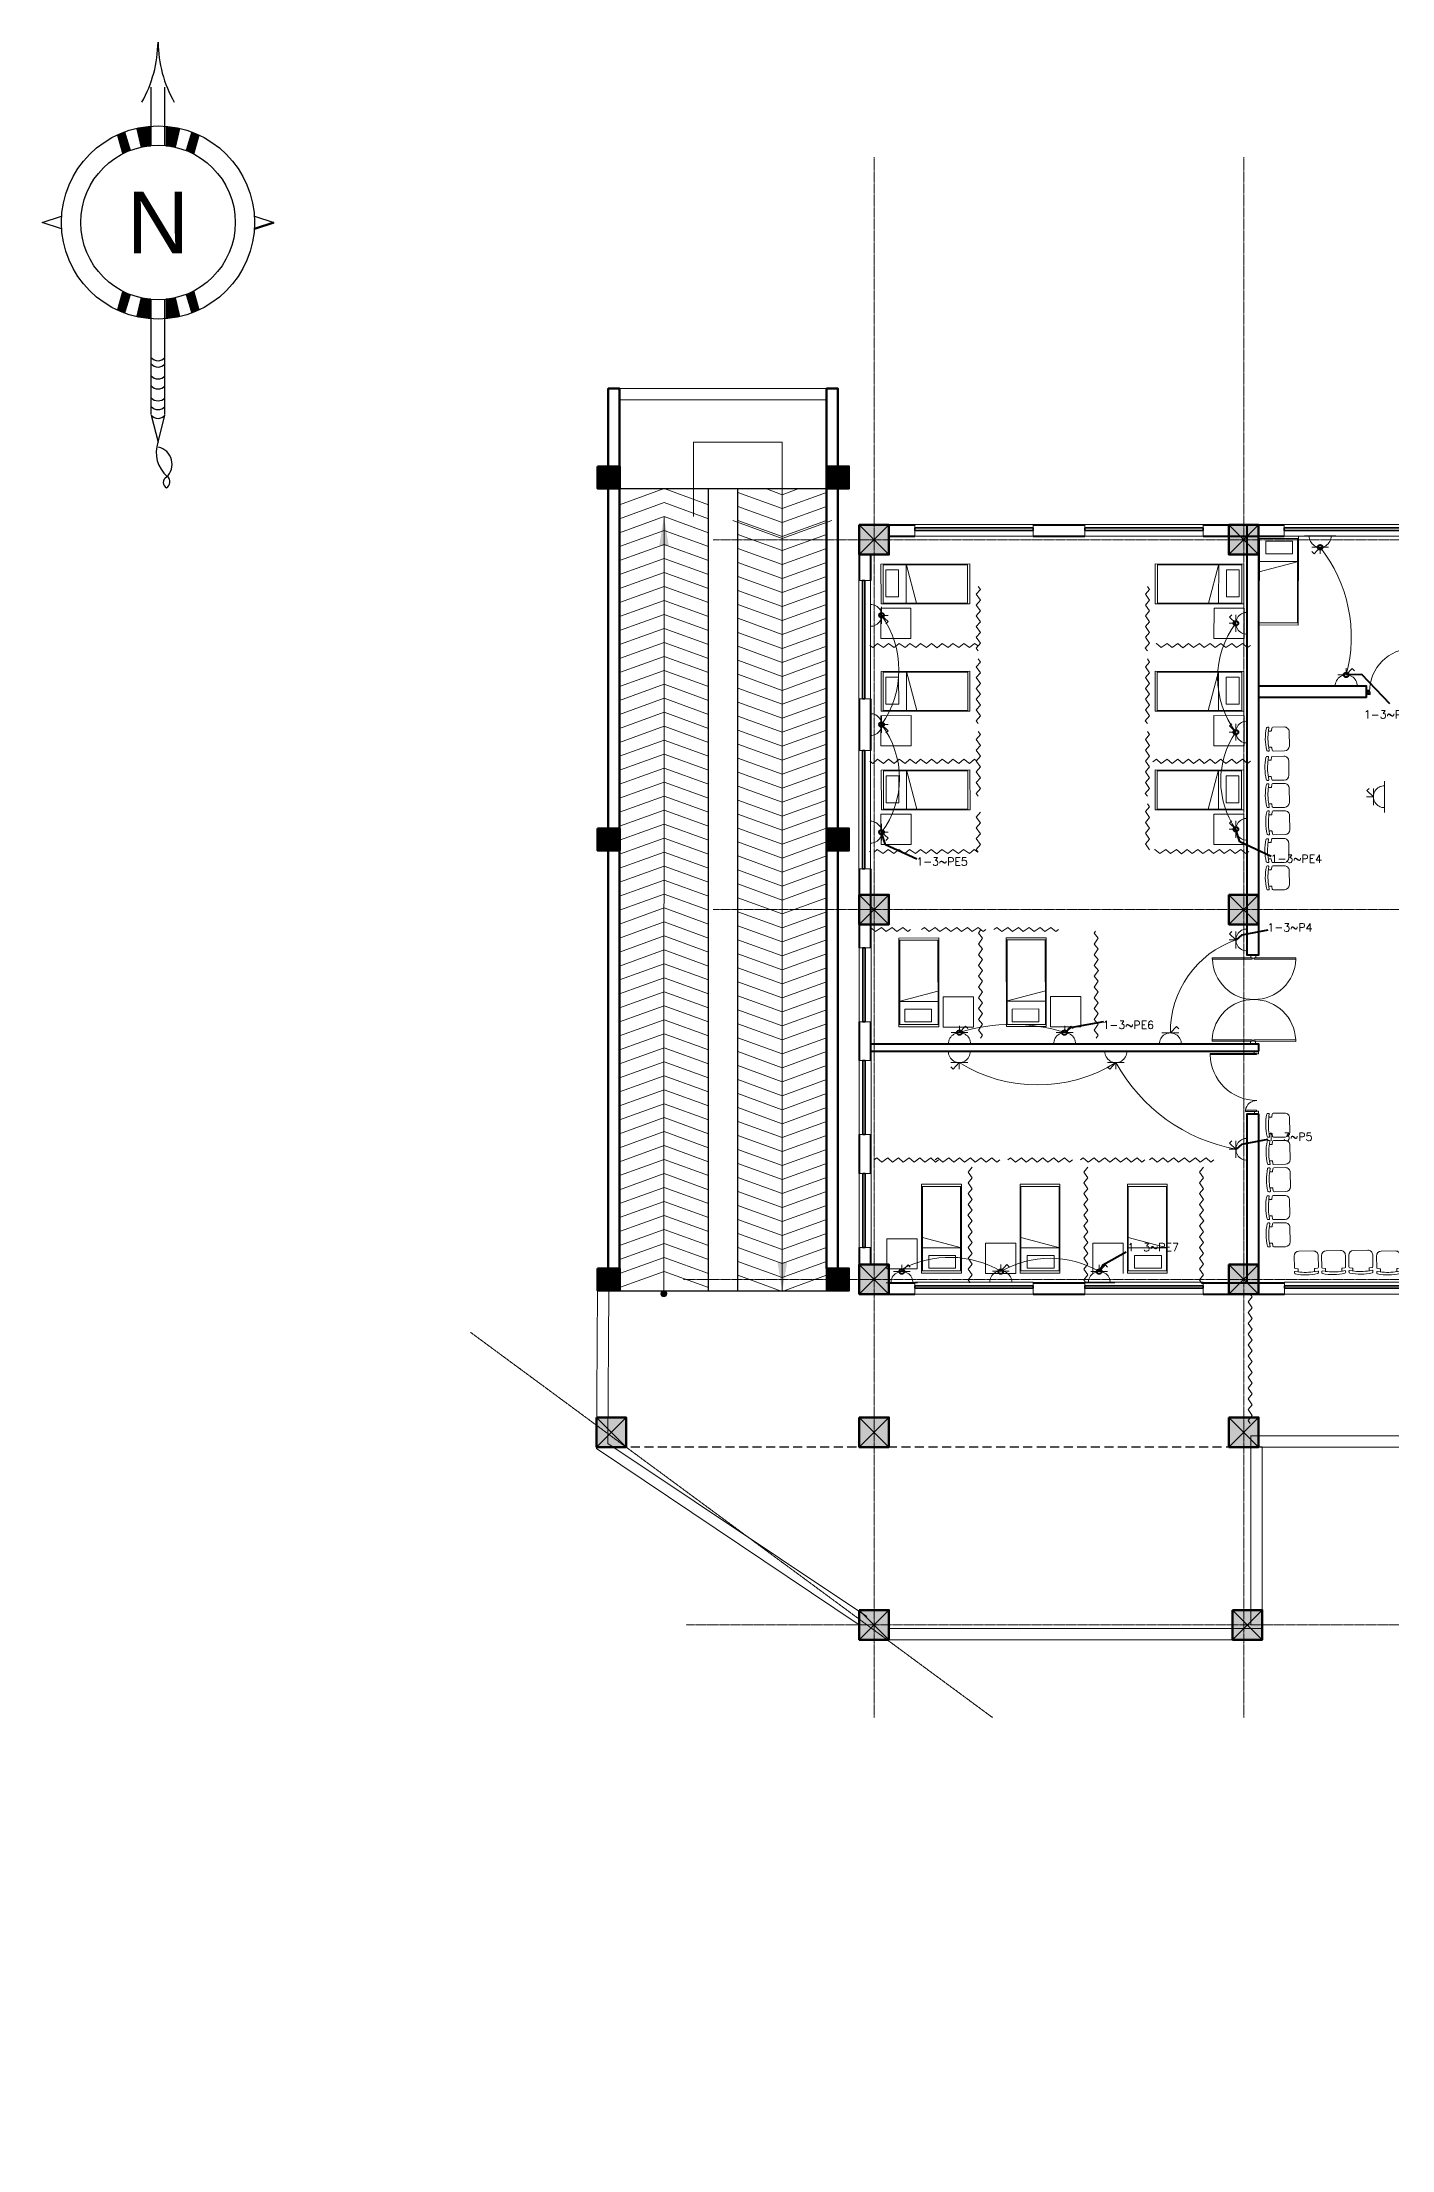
# Model space of a CAD drawing. Header units: millimetres. Extents: x 2355032 to 3136749, y 3674522 to 3929111.
# Drawn here: x 2490181 to 2517565, y 3810992 to 3853737 of the extents above; entities that cross this region are included whole.
import ezdxf

# ---------------------------------------------------------------- set-up
doc = ezdxf.new("R2010")
doc.units = ezdxf.units.MM
doc.header["$MEASUREMENT"] = 0
doc.linetypes.add('CENTER', pattern=[2, 1.25, -0.25, 0.25, -0.25])
doc.linetypes.add('DASHED', pattern=[0.75, 0.5, -0.25])
for name, color, linetype, lineweight in [('centreline', 52, 'CENTER', 5), ('Column-0.5', 14, 'Continuous', 50), ('Dimension- 0.15', 114, 'Continuous', 15), ('door', 41, 'Continuous', 5), ('Door Opening-0.09', 253, 'Continuous', 9), ('Furniture Hospital-0.09', 44, 'Continuous', 9), ('Hatch', 9, 'Continuous', 9), ('hatch-1', 53, 'Continuous', 15), ('hidden lines', 205, 'DASHED', 5), ('Power Sockets City supply', 141, 'Continuous', 13), ('Sill Level', 140, 'Continuous', 20), ('stairs', 6, 'Continuous', 25), ('WALL 0.2', 7, 'Continuous', 20), ('wall 0.4', 7, 'Continuous', 40), ('Wall-0.5', 7, 'Continuous', 50), ('WINDOW', 152, 'Continuous', 30), ('Windows Plan', 152, 'Continuous', 35)]:
    doc.layers.add(name, color=color, linetype=linetype, lineweight=lineweight)
doc.layers.add('Wires', color=1, linetype='Continuous')
doc.styles.add('ARIAL', font='arial.ttf')
doc.styles.add('romans', font='romans.shx')
doc.styles.get("Standard").update_dxf_attribs({"font": 'arial.ttf'})
doc.linetypes.add('ZIGZAG', pattern='A,0.0001,-0.2,[131,ltypeshp.shx,S=0.2,R=0,X=-0.2,Y=0],-0.4,[131,ltypeshp.shx,S=0.2,R=180,X=0.2,Y=0],-0.2', length=0.8001)
doc.dimstyles.get("Standard").update_dxf_attribs({"dimtxt": 500, "dimasz": 100, "dimexe": 100, "dimexo": 200, "dimgap": 0.09, "dimtad": 0, "dimtoh": 1, "dimdec": 0, "dimzin": 0, "dimdsep": 46, "dimtxsty": 'Standard', "dimblk": 'DOT', "dimcen": 0, "dimclrd": 256, "dimclre": 256, "dimclrt": 256, "dimadec": 0, "dimazin": 0, "dimtfac": 1, "dimtdec": 0, "dimtofl": 0, "dimtmove": 0, "dimatfit": 3, "dimfxl": 1, "dimtolj": 1, "dimtzin": 0, "dimlwd": -1, "dimlwe": -1, "dimarcsym": 1})

# ---------------------------------------------------------------- blocks, each defined once
blk = doc.blocks.new('NORTH-flat-1-flat-1-flat-1-flat-1')
at = {"color": 7, "ltscale": 5}
for p, q in [((-144, 2743), (-144, 1561)), ((131, 2743), (131, 1562)), ((-2351, 0), (-1959, 131)), ((1959, 131), (2351, 0)), ((-1959, -131), (-2351, 0)), ((-144, -1561), (-144, -3004)), ((131, -1562), (131, -3004)), ((-144, -3004), (-144, -3895)), ((131, -3004), (131, -3895)), ((-136, -3908), (0, -4454)), ((0, -4454), (136, -3908))]:
    blk.add_line(p, q, dxfattribs=at)
at = {"color": 7}
for centre, major_axis, start_param, end_param in [((-2518, 3685), (0, 2518), 4.195324, 4.701685), ((2518, 3685), (0, 2518), 1.581726, 2.088087), ((0, 0), (0, 1959), 4.712383, 10.995568), ((0, 0), (0, 1567), -1.570773, 4.712412), ((605, -4665), (0, 641), 1.234852, 2.432453), ((-70, -4902), (0, 356), 3.883478, 6.061031), ((227, -5272), (0, 122), 0.483477, 2.658273), ((108, -5260), (0, 135), 3.624641, 5.648931)]:
    blk.add_ellipse(centre, major_axis=major_axis, ratio=0.999999, start_param=start_param, end_param=end_param, dxfattribs=at)
at = {"color": 1}
for centre, start_param, end_param in [((0, -2627), 2.270048, 4.013791), ((0, -2754), 2.269692, 4.013436), ((0, -2995), 2.269337, 4.013081), ((0, -3198), 2.270048, 4.013791), ((0, -3439), 2.269711, 4.013455), ((0, -3617), 2.270048, 4.013791), ((0, -3794), 2.269692, 4.013436)]:
    blk.add_ellipse(centre, major_axis=(0, 178), ratio=0.999999, start_param=start_param, end_param=end_param, dxfattribs=at)
at = {"color": 1, "ltscale": 5}
for points in [[(-834, 1772), (-662, 1834), (-727, 1390), (-548, 1461)], [(-441, 1905), (-143, 1949), (-352, 1523), (-143, 1541)], [(453, 1905), (155, 1949), (364, 1523), (155, 1541)], [(846, 1772), (673, 1834), (739, 1390), (560, 1461)], [(-834, -1772), (-662, -1833), (-727, -1390), (-548, -1461)], [(-441, -1905), (-143, -1949), (-352, -1523), (-143, -1541)], [(453, -1905), (155, -1949), (364, -1523), (155, -1541)], [(846, -1772), (673, -1833), (739, -1390), (560, -1461)]]:
    blk.add_solid(points, dxfattribs=at)
at = {"layer": 'Column-0.5', "ltscale": 5}
blk.add_line((2351, 0), (1959, -131), dxfattribs=at)
at = {"color": 7, "ltscale": 5, "style": 'ARIAL'}
blk.add_text('N', height=1250, rotation=0.0002, dxfattribs=at).set_placement((-631, -625))
blk = doc.blocks.new('2ft column')
at = {"layer": 'Hatch', "ltscale": 5}
h = blk.add_hatch(color=256, dxfattribs=at)
h.dxf.hatch_style = 1
h.paths.add_polyline_path([(2207385, 4176559), (2207985, 4176559), (2207985, 4175959), (2207385, 4175959)])
at = {"layer": 'Column-0.5', "ltscale": 5}
blk.add_lwpolyline([(2207385, 4176559), (2207985, 4176559), (2207985, 4175959), (2207385, 4175959)], close=True, dxfattribs=at)
at = {"layer": 'Defpoints', "ltscale": 5}
for points in [[(2207985, 4176559), (2207385, 4175959)], [(2207985, 4175959), (2207385, 4176559)]]:
    blk.add_lwpolyline(points, dxfattribs=at)
blk = doc.blocks.new('main grid')
at = {"layer": 'centreline', "ltscale": 5}
for p, q in [((2518911, 4018930), (2518911, 3987284)), ((2526411, 4018930), (2526411, 3987284)), ((2533911, 4018930), (2533911, 3991299)), ((2541411, 4018930), (2541411, 3976624)), ((2542161, 4018930), (2542161, 3976624)), ((2549661, 4018930), (2549661, 3976624)), ((2557161, 4018930), (2557161, 3976624)), ((2559988, 4011172), (2515645, 4011172)), ((2559988, 4003672), (2515645, 4003672)), ((2559388, 3996172), (2515045, 3996172)), ((2559988, 3996172), (2515645, 3996172)), ((2559988, 3991172), (2538074, 3991172)), ((2533911, 3989164), (2515100, 3989164)), ((2559988, 3985172), (2538074, 3985172)), ((2559988, 3979531), (2538074, 3979531))]:
    blk.add_line(p, q, dxfattribs=at)
blk.add_lwpolyline([(2510725, 3995097), (2521316, 3987284)], dxfattribs=at)
at = {"layer": 'Hatch'}
for p in [(311226, -165087), (318726, -165087), (326226, -165087), (333726, -165087), (311226, -172587), (318726, -172587), (326226, -172587), (333726, -172587), (311226, -180087), (318726, -180087), (326226, -180087), (333726, -180087), (305895, -183187), (311226, -183187), (318726, -183187), (326226, -183187), (333726, -183187), (334476, -185087), (341976, -185087), (349476, -185087), (311226, -187095), (318801, -187095), (334476, -191087), (341976, -191087), (349476, -191087), (334476, -196728), (341976, -196728), (349476, -196728)]:
    blk.add_blockref('2ft column', p, dxfattribs=at)
at = {"layer": 'Hatch', "xscale": -1}
for p in [(4749846, -165087), (4757346, -165087), (4764846, -165087), (4749846, -172587), (4757346, -172587), (4764846, -172587), (4749846, -180087), (4757346, -180087), (4764846, -180087)]:
    blk.add_blockref('2ft column', p, dxfattribs=at)
blk = doc.blocks.new('_Dot')
at = {"color": 0, "linetype": 'ByBlock', "lineweight": -2}
blk.add_line((-0.5, 0), (-1, 0), dxfattribs=at)
at = {"color": 0, "linetype": 'ByBlock', "lineweight": -3, "const_width": 0.5}
blk.add_lwpolyline([(-0.25, 0, 1), (0.25, 0, 1)], format="xyb", close=True, dxfattribs=at)
blk = doc.blocks.new('d1')
at = {"layer": 'door'}
for p, q in [((2442.7, 10746.2), (2408.3, 10746.2)), ((2408.3, 10746.2), (2408.3, 10745.7)), ((2442.7, 10745.7), (2408.3, 10745.7))]:
    blk.add_line(p, q, dxfattribs=at)
at = {"layer": 'door', "ltscale": 80}
for points in [[(2445, 10779.7), (2445, 10782), (2444.6, 10782), (2444.6, 10782.4), (2441.8, 10782.4), (2441.8, 10782), (2441.4, 10782), (2441.4, 10780.1), (2442.7, 10780.1), (2442.7, 10779.7)], [(2445, 10746.2), (2445, 10743.9), (2444.6, 10743.9), (2444.6, 10743.4), (2441.8, 10743.4), (2441.8, 10743.9), (2441.4, 10743.9), (2441.4, 10745.7), (2442.7, 10745.7), (2442.7, 10746.2)]]:
    blk.add_lwpolyline(points, close=True, dxfattribs=at)
at = {"layer": 'Door Opening-0.09', "ltscale": 80}
blk.add_arc((2442.7, 10745.7), 34.4, 90, 179.274, dxfattribs=at)
at = {"layer": 'hidden lines'}
for centre, radius, start, end in [((2441.6, 10791.4), 9.82, 268.3986, 287.3158), ((2441.4, 10784.8), 4.22, 269.7899, 318.9675), ((2444.3, 10781.3), 2.81, 166.4652, 205.1802), ((2445, 10781.7), 2.48, 162.4671, 233.2418), ((2441.6, 10782), 3, 308.4681, 358.9527), ((2445.5, 10782.1), 1.81, 168.6475, 255.2319), ((2441.4, 10741.1), 4.22, 41.0325, 90.2101), ((2441.6, 10734.5), 9.82, 72.6842, 91.6014), ((2444.3, 10744.5), 2.81, 154.8198, 193.5348), ((2445, 10744.2), 2.48, 126.7582, 197.5329), ((2441.6, 10743.8), 3, 1.0473, 51.5319), ((2445.5, 10743.8), 1.81, 104.7681, 191.3525)]:
    blk.add_arc(centre, radius, start, end, dxfattribs=at)
blk = doc.blocks.new('BED')
at = {"layer": 'Furniture Hospital-0.09'}
for p, q in [((-2.12, 0.475), (-2.12, -0.475)), ((-2.12, -0.475), (-2.12, 0.475)), ((-0.008, 0.475), (-2.12, 0.475)), ((-2.07, 0.475), (-2.07, -0.475)), ((-0.058, 0.455), (-2.07, 0.455)), ((-0.855, -0.455), (-0.61, 0.475)), ((-0.61, 0.475), (-0.61, -0.455)), ((-0.425, 0.336), (-0.426, -0.303)), ((-0.425, 0.336), (-0.121, 0.336)), ((-0.121, -0.303), (-0.121, 0.336)), ((-0.058, -0.475), (-0.058, 0.475)), ((-0.008, -0.475), (-0.008, 0.475)), ((-2.12, -0.475), (-0.008, -0.475)), ((-2.07, -0.455), (-0.058, -0.455)), ((-0.426, -0.303), (-0.121, -0.303))]:
    blk.add_line(p, q, dxfattribs=at)
blk = doc.blocks.new("door 5'")
at = {"layer": 'door', "ltscale": 1000}
for points in [[(2177525, 4317078), (2177525, 4317062), (2177516, 4317062), (2177516, 4317020), (2177473, 4317020), (2177474, 4317105)], [(2177525, 4317062), (2177525, 4317105), (2177474, 4317105), (2177473, 4317020)], [(2177473, 4317020), (2177516, 4317020)], [(2177474, 4317105), (2177516, 4317105)], [(2178697, 4316120), (2178697, 4317060), (2178671, 4317060), (2178671, 4316120), (2178697, 4316120)], [(2178689, 4317076), (2178689, 4317060), (2178697, 4317060), (2178697, 4317018), (2178740, 4317018), (2178740, 4317104)], [(2178689, 4317060), (2178689, 4317104), (2178740, 4317104), (2178740, 4317018)], [(2178740, 4317018), (2178697, 4317018)]]:
    blk.add_lwpolyline(points, dxfattribs=at)
blk.add_lwpolyline([(2177516, 4316839), (2177516, 4317062), (2177543, 4317062), (2177543, 4316839)], close=True, dxfattribs=at)
at = {"layer": 'Door Opening-0.09', "ltscale": 1000}
for centre, radius, start, end in [((2177516, 4317062), 224, 276.6944, 2.344), ((2178697, 4317076), 957, 180.3416, 268.4244)]:
    blk.add_arc(centre, radius, start, end, dxfattribs=at)
at = {"layer": 'WINDOW', "ltscale": 5}
blk.add_line((2177474, 4317104), (2177474, 4317104), dxfattribs=at)
blk = doc.blocks.new('MAIN DOOR')
at = {"layer": 'door', "ltscale": 1000}
for points in [[(2313.5, 188.5), (2347.4, 188.5), (2347.4, 187.3), (2313.5, 187.3)], [(2381.3, 188.5), (2348.9, 188.5), (2348.9, 187.3), (2381.3, 187.3)]]:
    blk.add_lwpolyline(points, close=True, dxfattribs=at)
for points in [[(2346.1, 190.6), (2346.1, 188.5)], [(2348.9, 188.1), (2347.4, 188.1), (2347.4, 188.5), (2346.1, 188.5), (2346.1, 190.6), (2350.2, 190.6)], [(2347.4, 188.1), (2348.9, 188.1), (2348.9, 188.5), (2350.2, 188.5), (2350.2, 190.6), (2346.1, 190.6)], [(2350.2, 190.6), (2350.2, 188.5)], [(2313.4, 120.7), (2347.3, 120.7), (2347.3, 121.9), (2313.4, 121.9), (2313.4, 120.7)], [(2348.8, 121.1), (2347.3, 121.1), (2347.3, 120.7), (2346, 120.7), (2346, 118.6), (2350.1, 118.6)], [(2347.3, 121.1), (2348.8, 121.1), (2348.8, 120.7), (2350.1, 120.7), (2350.1, 118.6), (2346, 118.6)], [(2346, 118.6), (2346, 120.7)], [(2381.3, 120.7), (2348.8, 120.7), (2348.8, 121.9), (2381.3, 121.9), (2381.3, 120.7)], [(2350.1, 118.6), (2350.1, 120.7)]]:
    blk.add_lwpolyline(points, dxfattribs=at)
at = {"layer": 'Door Opening-0.09', "ltscale": 1000}
for centre, start, end in [((2347.4, 188.5), 182.1168, 357.8826), ((2347.3, 120.7), 2.1167, 177.8826)]:
    blk.add_arc(centre, 33.9, start, end, dxfattribs=at)
at = {"layer": 'WINDOW', "ltscale": 5}
blk.add_line((2350.1, 190.6), (2350.1, 190.6), dxfattribs=at)
blk = doc.blocks.new('BCHAIR')
at = {"layer": 'Furniture Hospital-0.09'}
for p, q in [((-0.15, 0), (0.15, 0)), ((-0.25, -0.1), (-0.25, -0.342)), ((-0.25, -0.431), (-0.25, -0.454)), ((-0.239, -0.421), (-0.181, -0.429)), ((-0.179, -0.369), (-0.232, -0.362)), ((-0.17, -0.379), (-0.17, -0.419)), ((0.17, -0.379), (0.17, -0.419)), ((0.179, -0.369), (0.232, -0.362)), ((0.239, -0.421), (0.181, -0.429)), ((0.25, -0.1), (0.25, -0.342)), ((0.25, -0.431), (0.25, -0.454))]:
    blk.add_line(p, q, dxfattribs=at)
for centre, radius, start, end in [((-0.15, -0.1), 0.1, 90, 180), ((-0.23, -0.342), 0.02, 180, 262.875), ((-0.24, -0.431), 0.01, 82.875, 180), ((-0.18, -0.419), 0.01, 262.875, 0), ((0, 0.594), 1.039, 259.9886, 280.0345), ((-0.18, -0.379), 0.01, 0, 82.875), ((0.15, -0.1), 0.1, 360, 90), ((0.18, -0.379), 0.01, 97.125, 180), ((0.18, -0.419), 0.01, 180, 277.125), ((0.23, -0.342), 0.02, 277.125, 360), ((0.24, -0.431), 0.01, 0, 97.125), ((-0.23, -0.454), 0.02, 180, 257.4986), ((0, 0.583), 1.083, 257.4986, 282.5014), ((0.23, -0.454), 0.02, 282.5014, 0)]:
    blk.add_arc(centre, radius, start, end, dxfattribs=at)
blk = doc.blocks.new('w1')
at = {"layer": 'Sill Level'}
blk.add_lwpolyline([(2460641, 3827503), (2460641, 3825103), (2460401, 3825103), (2460401, 3827503)], close=True, dxfattribs=at)
at = {"layer": 'Windows Plan'}
blk.add_lwpolyline([(2460521, 3825103), (2460521, 3827503), (2460473, 3827503), (2460473, 3825103)], close=True, dxfattribs=at)
blk = doc.blocks.new('w2')
at = {"layer": 'Sill Level'}
blk.add_lwpolyline([(2444138, 3818930), (2445638, 3818930), (2445638, 3818690), (2444138, 3818690)], close=True, dxfattribs=at)
at = {"layer": 'Windows Plan'}
blk.add_lwpolyline([(2445638, 3818810), (2444138, 3818810), (2444138, 3818762), (2445638, 3818762)], close=True, dxfattribs=at)
blk = doc.blocks.new('15A N soc')
at = {"layer": 'Power Sockets City supply', "color": 244, "lineweight": 13, "true_color": 0x991b1e}
for p, q in [((52222.628, 99516.206), (52222.493, 99516.206)), ((52222.561, 99516.206), (52222.561, 99516.26)), ((52222.561, 99516.206), (52222.61, 99516.259)), ((52222.61, 99516.259), (52222.628, 99516.24)), ((52222.434, 99516.116), (52222.686, 99516.116))]:
    blk.add_line(p, q, dxfattribs=at)
blk.add_arc((52222.561, 99516.118), 0.0881, 358.32, 181.68, dxfattribs=at)
blk = doc.blocks.new('RAMP23')
at = {"layer": 'Dimension- 0.15', "ltscale": 5}
h = blk.add_hatch(dxfattribs=at)
h.set_pattern_fill('ANSI31', color=256, scale=25.555556, angle=90)
h.set_pattern_definition([(135, (1623697.9227, 1877740.101), (-2.258813329, -2.258813329), [])])
h.paths.add_polyline_path([(2418321, 3996255), (2418380, 3996255), (2418380, 3996196, -0.414214)])
h.paths.add_polyline_path([(2418321, 3996255, -0.414214), (2418380, 3996314), (2418380, 3996255)])
h.paths.add_polyline_path([(2418380, 3996255), (2418380, 3996314, -0.414214), (2418439, 3996255)])
h.paths.add_polyline_path([(2418380, 3996196), (2418380, 3996255), (2418439, 3996255, -0.414214)])
blk.add_lwpolyline([(2418984, 4012016), (2418984, 4013523), (2420784, 4013523), (2420784, 4012700)], dxfattribs=at)
blk.add_circle((2418380, 3996255), 59.1, dxfattribs=at)
at = {"layer": 'hatch-1', "color": 4, "lineweight": 0, "ltscale": 5}
for points in [[(2417484, 4012256), (2418384, 4012583), (2419284, 4012256)], [(2419884, 4012503), (2420784, 4012177), (2421684, 4012503)], [(2420447, 4012583), (2420784, 4012460), (2421122, 4012583)], [(2417484, 4011973), (2418384, 4012299), (2419284, 4011973)], [(2419884, 4012220), (2420784, 4011893), (2421684, 4012220)], [(2417484, 4011689), (2418384, 4012016), (2419284, 4011689)], [(2417484, 4011406), (2418384, 4011732), (2419284, 4011406)], [(2419782, 4011938), (2420784, 4011574), (2421787, 4011938)], [(2419884, 4011936), (2420784, 4011610), (2421684, 4011936)], [(2419884, 4011653), (2420784, 4011326), (2421684, 4011653)], [(2417484, 4011122), (2418384, 4011449), (2419284, 4011122)], [(2419884, 4011369), (2420784, 4011043), (2421684, 4011369)], [(2417484, 4010839), (2418384, 4011165), (2419284, 4010839)], [(2417484, 4010555), (2418384, 4010882), (2419284, 4010555)], [(2419884, 4011086), (2420784, 4010759), (2421684, 4011086)], [(2419884, 4010802), (2420784, 4010476), (2421684, 4010802)], [(2417484, 4010272), (2418384, 4010598), (2419284, 4010272)], [(2419884, 4010519), (2420784, 4010192), (2421684, 4010519)], [(2417484, 4009988), (2418384, 4010315), (2419284, 4009988)], [(2417484, 4009705), (2418384, 4010031), (2419284, 4009705)], [(2419884, 4010235), (2420784, 4009909), (2421684, 4010235)], [(2419884, 4009952), (2420784, 4009625), (2421684, 4009952)], [(2417484, 4009421), (2418384, 4009748), (2419284, 4009421)], [(2419884, 4009668), (2420784, 4009342), (2421684, 4009668)], [(2417484, 4009138), (2418384, 4009464), (2419284, 4009138)], [(2417484, 4008854), (2418384, 4009181), (2419284, 4008854)], [(2419884, 4009385), (2420784, 4009058), (2421684, 4009385)], [(2419884, 4009101), (2420784, 4008775), (2421684, 4009101)], [(2417484, 4008571), (2418384, 4008897), (2419284, 4008571)], [(2419884, 4008818), (2420784, 4008491), (2421684, 4008818)], [(2417484, 4008287), (2418384, 4008614), (2419284, 4008287)], [(2417484, 4008004), (2418384, 4008330), (2419284, 4008004)], [(2419884, 4008534), (2420784, 4008208), (2421684, 4008534)], [(2419884, 4008251), (2420784, 4007924), (2421684, 4008251)], [(2417484, 4007721), (2418384, 4008047), (2419284, 4007721)], [(2419884, 4007967), (2420784, 4007641), (2421684, 4007967)], [(2417484, 4007437), (2418384, 4007763), (2419284, 4007437)], [(2417484, 4007154), (2418384, 4007480), (2419284, 4007154)], [(2419884, 4007684), (2420784, 4007357), (2421684, 4007684)], [(2419884, 4007400), (2420784, 4007074), (2421684, 4007400)], [(2417484, 4006870), (2418384, 4007196), (2419284, 4006870)], [(2419884, 4007117), (2420784, 4006791), (2421684, 4007117)], [(2417484, 4006587), (2418384, 4006913), (2419284, 4006587)], [(2417484, 4006303), (2418384, 4006629), (2419284, 4006303)], [(2419884, 4006833), (2420784, 4006507), (2421684, 4006833)], [(2419884, 4006550), (2420784, 4006224), (2421684, 4006550)], [(2417484, 4006020), (2418384, 4006346), (2419284, 4006020)], [(2419884, 4006266), (2420784, 4005940), (2421684, 4006266)], [(2417484, 4005736), (2418384, 4006062), (2419284, 4005736)], [(2417484, 4005453), (2418384, 4005779), (2419284, 4005453)], [(2419884, 4005983), (2420784, 4005657), (2421684, 4005983)], [(2419884, 4005699), (2420784, 4005373), (2421684, 4005699)], [(2417484, 4005169), (2418384, 4005495), (2419284, 4005169)], [(2419884, 4005416), (2420784, 4005090), (2421684, 4005416)], [(2417484, 4004886), (2418384, 4005212), (2419284, 4004886)], [(2417484, 4004602), (2418384, 4004928), (2419284, 4004602)], [(2419884, 4005132), (2420784, 4004806), (2421684, 4005132)], [(2419884, 4004849), (2420784, 4004523), (2421684, 4004849)], [(2417484, 4004319), (2418384, 4004645), (2419284, 4004319)], [(2419884, 4004565), (2420784, 4004239), (2421684, 4004565)], [(2417484, 4004035), (2418384, 4004361), (2419284, 4004035)], [(2417484, 4003752), (2418384, 4004078), (2419284, 4003752)], [(2417484, 4003752), (2418384, 4004078), (2419284, 4003752)], [(2419884, 4004282), (2420784, 4003956), (2421684, 4004282)], [(2419884, 4003998), (2420784, 4003672), (2421684, 4003998)], [(2417484, 4003468), (2418384, 4003794), (2419284, 4003468)], [(2417484, 4003185), (2418384, 4003511), (2419284, 4003185)], [(2419884, 4003715), (2420784, 4003389), (2421684, 4003715)], [(2417484, 4002901), (2418384, 4003228), (2419284, 4002901)], [(2419884, 4003431), (2420784, 4003105), (2421684, 4003431)], [(2419884, 4003148), (2420784, 4002822), (2421684, 4003148)], [(2417484, 4002618), (2418384, 4002944), (2419284, 4002618)], [(2417484, 4002334), (2418384, 4002661), (2419284, 4002334)], [(2419884, 4002864), (2420784, 4002538), (2421684, 4002864)], [(2417484, 4002051), (2418384, 4002377), (2419284, 4002051)], [(2419884, 4002581), (2420784, 4002255), (2421684, 4002581)], [(2419884, 4002298), (2420784, 4001971), (2421684, 4002298)], [(2417484, 4001767), (2418384, 4002094), (2419284, 4001767)], [(2417484, 4001484), (2418384, 4001810), (2419284, 4001484)], [(2419884, 4002014), (2420784, 4001688), (2421684, 4002014)], [(2417484, 4001200), (2418384, 4001527), (2419284, 4001200)], [(2419884, 4001731), (2420784, 4001404), (2421684, 4001731)], [(2419884, 4001447), (2420784, 4001121), (2421684, 4001447)], [(2417484, 4000917), (2418384, 4001243), (2419284, 4000917)], [(2417484, 4000633), (2418384, 4000960), (2419284, 4000633)], [(2419884, 4001164), (2420784, 4000837), (2421684, 4001164)], [(2417484, 4000350), (2418384, 4000676), (2419284, 4000350)], [(2419884, 4000880), (2420784, 4000554), (2421684, 4000880)], [(2419884, 4000597), (2420784, 4000270), (2421684, 4000597)], [(2417484, 4000066), (2418384, 4000393), (2419284, 4000066)], [(2417484, 3999783), (2418384, 4000109), (2419284, 3999783)], [(2419884, 4000313), (2420784, 3999987), (2421684, 4000313)], [(2417484, 3999499), (2418384, 3999826), (2419284, 3999499)], [(2419884, 4000030), (2420784, 3999703), (2421684, 4000030)], [(2419884, 3999746), (2420784, 3999420), (2421684, 3999746)], [(2417484, 3999216), (2418384, 3999542), (2419284, 3999216)], [(2417484, 3998932), (2418384, 3999259), (2419284, 3998932)], [(2419884, 3999463), (2420784, 3999136), (2421684, 3999463)], [(2417484, 3998649), (2418384, 3998975), (2419284, 3998649)], [(2419884, 3999179), (2420784, 3998853), (2421684, 3999179)], [(2419884, 3998896), (2420784, 3998569), (2421684, 3998896)], [(2417484, 3998365), (2418384, 3998692), (2419284, 3998365)], [(2417484, 3998082), (2418384, 3998408), (2419284, 3998082)], [(2419884, 3998612), (2420784, 3998286), (2421684, 3998612)], [(2417484, 3997798), (2418384, 3998125), (2419284, 3997798)], [(2419884, 3998329), (2420784, 3998002), (2421684, 3998329)], [(2419884, 3998045), (2420784, 3997719), (2421684, 3998045)], [(2417484, 3997515), (2418384, 3997841), (2419284, 3997515)], [(2417484, 3997231), (2418384, 3997558), (2419284, 3997231)], [(2419884, 3997762), (2420784, 3997435), (2421684, 3997762)], [(2417484, 3996948), (2418384, 3997274), (2419284, 3996948)], [(2419884, 3997478), (2420784, 3997152), (2421684, 3997478)], [(2419884, 3997195), (2420784, 3996868), (2421684, 3997195)], [(2417484, 3996664), (2418384, 3996991), (2419284, 3996664)], [(2417484, 3996381), (2418384, 3996707), (2419284, 3996381)], [(2417484, 3996381), (2418384, 3996707), (2419284, 3996381)], [(2419884, 3996911), (2420784, 3996585), (2421684, 3996911)], [(2419884, 3996628), (2420784, 3996301), (2421684, 3996628)]]:
    blk.add_lwpolyline(points, dxfattribs=at)
at = {"layer": 'stairs', "ltscale": 5}
for points in [[(2417484, 4012583), (2421684, 4012583)], [(2419284, 3996313), (2419284, 4012583)], [(2419884, 3996313), (2419884, 4012583)], [(2417484, 3996313), (2421684, 3996313)]]:
    blk.add_lwpolyline(points, dxfattribs=at)
at = {"layer": 'WALL 0.2', "ltscale": 5}
for points in [[(2417484, 4014613), (2421684, 4014613)], [(2417484, 4014383), (2421684, 4014383)]]:
    blk.add_lwpolyline(points, dxfattribs=at)
at = {"layer": 'Wall-0.5', "ltscale": 5}
for points in [[(2417254, 3996768), (2417484, 3996768), (2417484, 4014613), (2417254, 4014613)], [(2421684, 3996768), (2421914, 3996768), (2421914, 4014613), (2421684, 4014613)]]:
    blk.add_lwpolyline(points, close=True, dxfattribs=at)
at = {"layer": 'Hatch', "xscale": 0.75, "yscale": 0.75, "zscale": 0.75}
for p in [(761496, 880614), (766146, 880614), (761496, 873271), (766146, 873271), (761496, 864349), (766146, 864349)]:
    blk.add_blockref('2ft column', p, dxfattribs=at)
at = {"layer": 'Dimension- 0.15', "ltscale": 5}
for points, override in [([(2420784, 3996301), (2420784, 4012700)], {"dimasz": 600, "dimfxl": 500, "dimfxlon": 1}), ([(2418384, 4012016), (2418380, 3996313)], {"dimasz": 600, "dimgap": 0.09, "dimtad": 0, "dimfxl": 500, "dimfxlon": 1})]:
    blk.add_leader(points, dimstyle='Standard', override=override, dxfattribs=at)

msp = doc.modelspace()

# ---------------------------------------------------------------- linework, layer by layer
at = {"layer": 'Furniture Hospital-0.09'}
for points in [[(2507809, 3841643), (2507808, 3842257), (2507195, 3842256), (2507196, 3841642)], [(2513956, 3841643), (2513957, 3842257), (2514570, 3842256), (2514570, 3841642)], [(2507812, 3839465), (2507811, 3840079), (2507198, 3840078), (2507198, 3839464)], [(2513954, 3839465), (2513954, 3840079), (2514568, 3840078), (2514567, 3839464)], [(2507814, 3837465), (2507814, 3838079), (2507200, 3838078), (2507201, 3837464)], [(2513951, 3837465), (2513952, 3838079), (2514565, 3838078), (2514564, 3837464)], [(2509076, 3834378), (2508463, 3834377), (2508464, 3833764), (2509077, 3833764)], [(2511254, 3834380), (2510641, 3834380), (2510642, 3833766), (2511255, 3833767)], [(2507321, 3829470), (2507934, 3829470), (2507934, 3828857), (2507321, 3828857)], [(2509321, 3829381), (2509934, 3829381), (2509934, 3828768), (2509321, 3828768)]]:
    msp.add_lwpolyline(points, close=True, dxfattribs=at)
msp.add_lwpolyline([(2511499, 3828768), (2511499, 3829381), (2512112, 3829381), (2512112, 3828768)], dxfattribs=at)
at = {"layer": 'stairs', "linetype": 'DASHED', "ltscale": 366}
msp.add_lwpolyline([(2514935, 3825246), (2501429, 3825246)], dxfattribs=at)
at = {"layer": 'WALL 0.2', "ltscale": 5}
for p, q in [((2514705, 3825476), (2530240, 3825476)), ((2514705, 3821638), (2514705, 3825476)), ((2514935, 3825246), (2530010, 3825246)), ((2514935, 3821638), (2514935, 3825246)), ((2507360, 3821568), (2514935, 3821568)), ((2507360, 3821338), (2514935, 3821338))]:
    msp.add_line(p, q, dxfattribs=at)
for points in [[(2506760, 3821638), (2501429, 3825214), (2501449, 3828418)], [(2506915, 3821808), (2501660, 3825314), (2501679, 3828415)]]:
    msp.add_lwpolyline(points, dxfattribs=at)
at = {"layer": 'wall 0.4', "ltscale": 5}
for p, q in [((2507360, 3843946), (2507885, 3843946)), ((2507360, 3843716), (2507885, 3843716)), ((2510285, 3843946), (2511335, 3843946)), ((2510285, 3843716), (2511335, 3843716)), ((2513735, 3843946), (2515379, 3843946)), ((2513735, 3843716), (2515379, 3843716)), ((2506760, 3843346), (2506760, 3842821)), ((2506990, 3843346), (2506990, 3842821)), ((2506760, 3840421), (2506760, 3839371)), ((2506990, 3840421), (2506990, 3839371)), ((2517053, 3840446), (2514860, 3840446)), ((2506760, 3836971), (2506760, 3835368)), ((2506990, 3836971), (2506990, 3835368)), ((2506760, 3833868), (2506760, 3833085)), ((2506990, 3833868), (2506990, 3833085)), ((2506760, 3831585), (2506760, 3830791)), ((2506990, 3831585), (2506990, 3830791)), ((2506760, 3829291), (2506760, 3828946)), ((2506990, 3829291), (2506990, 3828946)), ((2507360, 3828576), (2507885, 3828576)), ((2507360, 3828346), (2507885, 3828346)), ((2510285, 3828576), (2511335, 3828576)), ((2510285, 3828346), (2511335, 3828346)), ((2513705, 3828576), (2515385, 3828576)), ((2513735, 3828346), (2515385, 3828346))]:
    msp.add_line(p, q, dxfattribs=at)
for points in [[(2514860, 3843646), (2514860, 3835222), (2514630, 3835222), (2514630, 3843946)], [(2517053, 3840446), (2517053, 3840676), (2514860, 3840676)], [(2506990, 3833422), (2514860, 3833422), (2514860, 3833272)], [(2506990, 3833272), (2514860, 3833272)], [(2514630, 3828576), (2514630, 3832005), (2514863, 3832005)], [(2514860, 3832005), (2514860, 3828576)]]:
    msp.add_lwpolyline(points, dxfattribs=at)
at = {"layer": 'wall 0.4', "color": 3, "ltscale": 5}
for centre in [(2516110, 3843494), (2507212, 3842114), (2514401, 3841952), (2516637, 3840905), (2507212, 3839898), (2514401, 3839743), (2507212, 3837714), (2514401, 3837774), (2508792, 3833651), (2510926, 3833651), (2507625, 3828805), (2509631, 3828805), (2511629, 3828805)]:
    msp.add_circle(centre, 47.6, dxfattribs=at)
at = {"layer": 'WINDOW', "linetype": 'ZIGZAG', "lineweight": 20, "ltscale": 0.5}
for points in [[(2509174, 3841390), (2509132, 3841446), (2509217, 3841547), (2509134, 3841667), (2509217, 3841765), (2509134, 3841885), (2509217, 3841984), (2509134, 3842103), (2509217, 3842202), (2509134, 3842322), (2509217, 3842420), (2509134, 3842540), (2509217, 3842639), (2509174, 3842700)], [(2512604, 3841390), (2512562, 3841446), (2512647, 3841547), (2512564, 3841667), (2512647, 3841765), (2512564, 3841885), (2512647, 3841984), (2512564, 3842103), (2512647, 3842202), (2512564, 3842322), (2512647, 3842420), (2512564, 3842540), (2512647, 3842639), (2512604, 3842700)], [(2509170, 3841491), (2509097, 3841541), (2508998, 3841459), (2508878, 3841541), (2508780, 3841459), (2508660, 3841541), (2508561, 3841459), (2508442, 3841541), (2508340, 3841456), (2508226, 3841544), (2508125, 3841459), (2508005, 3841541), (2507906, 3841459), (2507786, 3841541), (2507688, 3841459), (2507568, 3841541), (2507469, 3841459), (2507350, 3841541), (2507251, 3841459), (2507131, 3841541), (2507033, 3841459), (2506971, 3841501)], [(2512780, 3841536), (2512788, 3841541), (2512887, 3841459), (2513007, 3841541), (2513105, 3841459), (2513225, 3841541), (2513326, 3841456), (2513441, 3841544), (2513542, 3841459), (2513662, 3841541), (2513760, 3841459), (2513880, 3841541), (2513979, 3841459), (2514098, 3841541), (2514197, 3841459), (2514317, 3841541), (2514415, 3841459), (2514535, 3841541), (2514634, 3841459), (2514695, 3841501)], [(2509174, 3839917), (2509132, 3839973), (2509217, 3840074), (2509134, 3840194), (2509217, 3840293), (2509134, 3840413), (2509217, 3840511), (2509134, 3840631), (2509217, 3840730), (2509134, 3840849), (2509217, 3840948), (2509134, 3841068), (2509217, 3841166), (2509174, 3841228)], [(2512604, 3839917), (2512562, 3839973), (2512647, 3840074), (2512564, 3840194), (2512647, 3840293), (2512564, 3840413), (2512647, 3840511), (2512564, 3840631), (2512647, 3840730), (2512564, 3840849), (2512647, 3840948), (2512564, 3841068), (2512647, 3841166), (2512604, 3841228)], [(2509174, 3838444), (2509132, 3838500), (2509217, 3838601), (2509134, 3838721), (2509217, 3838819), (2509134, 3838939), (2509217, 3839038), (2509134, 3839157), (2509217, 3839256), (2509134, 3839376), (2509217, 3839474), (2509134, 3839594), (2509217, 3839693), (2509174, 3839754)], [(2512604, 3838444), (2512562, 3838500), (2512647, 3838601), (2512564, 3838721), (2512647, 3838819), (2512564, 3838939), (2512647, 3839038), (2512564, 3839157), (2512647, 3839256), (2512564, 3839376), (2512647, 3839474), (2512564, 3839594), (2512647, 3839693), (2512604, 3839754)], [(2509139, 3839164), (2509097, 3839194), (2508998, 3839111), (2508878, 3839194), (2508780, 3839111), (2508660, 3839194), (2508561, 3839111), (2508442, 3839194), (2508340, 3839108), (2508226, 3839196), (2508125, 3839111), (2508005, 3839194), (2507906, 3839111), (2507786, 3839194), (2507688, 3839111), (2507568, 3839194), (2507469, 3839111), (2507350, 3839194), (2507251, 3839111), (2507131, 3839194), (2507033, 3839111), (2506971, 3839153)], [(2512716, 3839143), (2512788, 3839194), (2512887, 3839111), (2513007, 3839194), (2513105, 3839111), (2513225, 3839194), (2513326, 3839108), (2513441, 3839196), (2513542, 3839111), (2513662, 3839194), (2513760, 3839111), (2513880, 3839194), (2513979, 3839111), (2514098, 3839194), (2514197, 3839111), (2514317, 3839194), (2514415, 3839111), (2514535, 3839194), (2514634, 3839111), (2514695, 3839153)], [(2509174, 3837309), (2509132, 3837364), (2509217, 3837465), (2509134, 3837585), (2509217, 3837684), (2509134, 3837804), (2509217, 3837902), (2509134, 3838022), (2509217, 3838121)], [(2512647, 3837358), (2512564, 3837478), (2512647, 3837576), (2512564, 3837696), (2512647, 3837795), (2512564, 3837914), (2512647, 3838013), (2512564, 3838133), (2512647, 3838231), (2512604, 3838293)], [(2506990, 3837307), (2506966, 3837323)], [(2509164, 3837313), (2509092, 3837363), (2508993, 3837281), (2508873, 3837363), (2508775, 3837281), (2508655, 3837363), (2508556, 3837281), (2508436, 3837363), (2508335, 3837278), (2508220, 3837366), (2508119, 3837281), (2508000, 3837363), (2507901, 3837281), (2507781, 3837363), (2507683, 3837281), (2507563, 3837363), (2507464, 3837281), (2507344, 3837363), (2507246, 3837281), (2507126, 3837363), (2507060, 3837308)], [(2512749, 3837358), (2512757, 3837363), (2512856, 3837281), (2512976, 3837363), (2513074, 3837281), (2513194, 3837363), (2513295, 3837278), (2513410, 3837366), (2513511, 3837281), (2513631, 3837363), (2513729, 3837281), (2513849, 3837363), (2513948, 3837281), (2514068, 3837363), (2514166, 3837281), (2514286, 3837363), (2514384, 3837281), (2514504, 3837363), (2514603, 3837281), (2514664, 3837323)], [(2507802, 3835743), (2507746, 3835700), (2507645, 3835785), (2507525, 3835702), (2507427, 3835785), (2507307, 3835702), (2507208, 3835785), (2507088, 3835702), (2506990, 3835785)], [(2509329, 3835743), (2509273, 3835700), (2509172, 3835785), (2509053, 3835702), (2508954, 3835785), (2508834, 3835702), (2508736, 3835785), (2508616, 3835702), (2508517, 3835785), (2508397, 3835702), (2508299, 3835785), (2508179, 3835702), (2508081, 3835785), (2508019, 3835743)], [(2509228, 3835738), (2509178, 3835665), (2509261, 3835567), (2509178, 3835447), (2509261, 3835348), (2509178, 3835229), (2509261, 3835130), (2509178, 3835010), (2509263, 3834909), (2509176, 3834794), (2509261, 3834693), (2509178, 3834574), (2509261, 3834475), (2509178, 3834355), (2509261, 3834257), (2509178, 3834137), (2509261, 3834038), (2509178, 3833918), (2509261, 3833820), (2509178, 3833700), (2509261, 3833601), (2509218, 3833540)], [(2510802, 3835743), (2510746, 3835700), (2510645, 3835785), (2510525, 3835702), (2510427, 3835785), (2510307, 3835702), (2510208, 3835785), (2510088, 3835702), (2509990, 3835785), (2509870, 3835702), (2509771, 3835785), (2509652, 3835702), (2509553, 3835785), (2509492, 3835743)], [(2511555, 3835708), (2511526, 3835665), (2511609, 3835567), (2511526, 3835447), (2511609, 3835348), (2511526, 3835229), (2511609, 3835130), (2511526, 3835010), (2511611, 3834909), (2511524, 3834794), (2511609, 3834693), (2511526, 3834574), (2511609, 3834475), (2511526, 3834355), (2511609, 3834257), (2511526, 3834137), (2511609, 3834038), (2511526, 3833918), (2511609, 3833820), (2511526, 3833700), (2511609, 3833601), (2511566, 3833540)], [(2507059, 3831068), (2507115, 3831110), (2507216, 3831025), (2507336, 3831108), (2507434, 3831025), (2507554, 3831108), (2507653, 3831025), (2507772, 3831108), (2507871, 3831025), (2507991, 3831108), (2508089, 3831025), (2508209, 3831108), (2508308, 3831025), (2508369, 3831068)], [(2508300, 3831068), (2508356, 3831111), (2508457, 3831026), (2508577, 3831108), (2508675, 3831026), (2508795, 3831108), (2508894, 3831026), (2509014, 3831108), (2509112, 3831026), (2509232, 3831108), (2509331, 3831026), (2509450, 3831108), (2509549, 3831026), (2509610, 3831068)], [(2509050, 3830920), (2508967, 3830822), (2509050, 3830702), (2508967, 3830603), (2509050, 3830483), (2508967, 3830385), (2509050, 3830265), (2508967, 3830166), (2509050, 3830047), (2508965, 3829945), (2509052, 3829831), (2508967, 3829730), (2509050, 3829610), (2508967, 3829511), (2509050, 3829391), (2508967, 3829293), (2509050, 3829173), (2508967, 3829074), (2509050, 3828955), (2508967, 3828856), (2509050, 3828736), (2508967, 3828638), (2509009, 3828576)], [(2509774, 3831068), (2509830, 3831111), (2509931, 3831026), (2510050, 3831108), (2510149, 3831026), (2510269, 3831108), (2510367, 3831026), (2510487, 3831108), (2510586, 3831026), (2510706, 3831108), (2510804, 3831026), (2510924, 3831108), (2511022, 3831026), (2511084, 3831068)], [(2511246, 3831068), (2511302, 3831111), (2511403, 3831026), (2511523, 3831108), (2511621, 3831026), (2511741, 3831108), (2511840, 3831026), (2511960, 3831108), (2512058, 3831026), (2512178, 3831108), (2512277, 3831026), (2512396, 3831108), (2512495, 3831026), (2512556, 3831068)], [(2511398, 3830920), (2511315, 3830822), (2511398, 3830702), (2511315, 3830603), (2511398, 3830483), (2511315, 3830385), (2511398, 3830265), (2511315, 3830166), (2511398, 3830047), (2511313, 3829945), (2511400, 3829831), (2511315, 3829730), (2511398, 3829610), (2511315, 3829511), (2511398, 3829391), (2511315, 3829293), (2511398, 3829173), (2511315, 3829074), (2511398, 3828955), (2511315, 3828856), (2511398, 3828736), (2511315, 3828638), (2511357, 3828576)], [(2512646, 3831068), (2512702, 3831111), (2512803, 3831026), (2512922, 3831108), (2513021, 3831026), (2513141, 3831108), (2513239, 3831026), (2513359, 3831108), (2513458, 3831026), (2513578, 3831108), (2513676, 3831026), (2513796, 3831108), (2513894, 3831026), (2513956, 3831068)], [(2513746, 3830920), (2513663, 3830822), (2513746, 3830702), (2513663, 3830603), (2513746, 3830483), (2513663, 3830385), (2513746, 3830265), (2513663, 3830166), (2513746, 3830047), (2513661, 3829945), (2513748, 3829831), (2513663, 3829730), (2513746, 3829610), (2513663, 3829511), (2513746, 3829391), (2513663, 3829293), (2513746, 3829173), (2513663, 3829074), (2513746, 3828955), (2513663, 3828856), (2513746, 3828736), (2513663, 3828638), (2513705, 3828576)], [(2514690, 3828346), (2514733, 3828290), (2514648, 3828189), (2514731, 3828069), (2514648, 3827971), (2514731, 3827851), (2514648, 3827753), (2514731, 3827633), (2514648, 3827534), (2514731, 3827414), (2514648, 3827316), (2514731, 3827196), (2514648, 3827097), (2514690, 3827036)], [(2514690, 3827036), (2514733, 3826980), (2514648, 3826879), (2514731, 3826759), (2514648, 3826661), (2514731, 3826541), (2514648, 3826442), (2514731, 3826322), (2514648, 3826224), (2514731, 3826104), (2514648, 3826005), (2514731, 3825886), (2514648, 3825787), (2514690, 3825726)]]:
    msp.add_lwpolyline(points, dxfattribs=at)
at = {"layer": 'Wires', "color": 5, "lineweight": 9}
for centre, radius, start, end in [((2513789, 3841671), 2952, 344.9695, 38.148), ((2505644, 3841004), 1920, 324.7533, 35.2467), ((2515851, 3840849), 1822, 142.7384, 217.2616), ((2505757, 3838806), 1818, 323.1538, 36.8462), ((2515823, 3838759), 1730, 145.3116, 214.6884), ((2509861, 3830352), 3467, 72.0794, 107.9206), ((2508593, 3827027), 2066, 59.9179, 117.9347), ((2510630, 3827078), 1995, 59.9521, 120.0479)]:
    msp.add_arc(centre, radius, start, end, dxfattribs=at)
at = {"layer": 'Wires', "color": 2, "lineweight": 9}
for centre, radius, start, end in [((2515049, 3833663), 1977, 109.1292, 180.5448), ((2510378, 3835601), 3012, 238.1479, 301.8521), ((2515051, 3834751), 3527, 208.9677, 259.3845)]:
    msp.add_arc(centre, radius, start, end, dxfattribs=at)

# ---------------------------------------------------------------- block references
at = {"ltscale": 5}
msp.add_blockref('NORTH-flat-1-flat-1-flat-1-flat-1', (2492532, 3850080), dxfattribs=at)
at = {"layer": 'door', "xscale": -1, "rotation": 270}
msp.add_blockref("door 5'", (-1802244, 1654532), dxfattribs=at)
at = {"layer": 'Door Opening-0.09'}
for name, p, xscale, yscale, zscale, rotation in [('d1', (2793562, 3903036), -25.64102998076803, 25.64102998076803, 25.64102998076803, 89.96666488534903), ('MAIN DOOR', (2573456, 3838134), 25.0000182071143, 25.0000182071143, 25.0000182071143, 179.9491575826777)]:
    msp.add_blockref(name, p, dxfattribs=dict(at, xscale=xscale, yscale=yscale, zscale=zscale, rotation=rotation))
at = {"layer": 'Furniture Hospital-0.09', "zscale": 851.8518518849082}
for p, xscale, yscale, rotation in [((2515264, 3843723), -851.8518518849082, 851.8518518849081, 269.9280295148752), ((2507194, 3842749), -851.8518518849081, 851.8518518849083, 0.07196910721486205), ((2514571, 3842749), 851.8518518849082, 851.8518518849082, 359.9280295146831), ((2507197, 3840571), -851.8518518849081, 851.8518518849083, 0.07196910721486205), ((2514568, 3840571), 851.8518518849082, 851.8518518849082, 359.9280295146831), ((2507200, 3838571), -851.8518518849081, 851.8518518849083, 0.07196910721486205), ((2514566, 3838571), 851.8518518849082, 851.8518518849082, 359.9280295146831), ((2507970, 3833763), -851.8518518849081, 851.8518518849083, 90.07196910721487), ((2510148, 3833766), -851.8518518849081, 851.8518518849083, 90.07196910721487), ((2508427, 3828768), 851.8518518849082, 851.8518518849082, 270), ((2510427, 3828768), 851.8518518849082, 851.8518518849082, 270), ((2512605, 3828768), 851.8518518849082, 851.8518518849082, 270)]:
    msp.add_blockref('BED', p, dxfattribs=dict(at, xscale=xscale, yscale=yscale, rotation=rotation))
at = {"layer": 'Furniture Hospital-0.09', "color": 8, "linetype": 'Continuous', "xscale": 971.1111111110954, "yscale": 971.1111111110954, "zscale": 971.1111111110954}
for p, rotation in [((2515483, 3839607), 270.8219194309884), ((2515475, 3839015), 270.8219194309884), ((2515483, 3838462), 270.8219194309884), ((2515491, 3837910), 270.8219194309884), ((2515475, 3837346), 270.8219194309884), ((2515483, 3836793), 270.8219194309884), ((2515491, 3831776), 270.8219194309884), ((2515499, 3831223), 270.8219194309884), ((2515507, 3830670), 270.8219194309884), ((2515491, 3830106), 270.8219194309884), ((2515499, 3829553), 270.8219194309884), ((2515826, 3829220), 0.8219194309883305), ((2516379, 3829228), 0.8219194309883305), ((2516932, 3829236), 0.8219194309883305), ((2517495, 3829220), 0.8219194309883305)]:
    msp.add_blockref('BCHAIR', p, dxfattribs=dict(at, rotation=rotation))
at = {"layer": 'Power Sockets City supply', "lineweight": 0, "xscale": 2523.339306174504, "yscale": 2523.339306174504, "zscale": 2523.339306174504}
for p, rotation in [((134291351, 254956649), 180), ((-248605943, 135617353), 270.0000000000001), ((-248605943, 135615138), 270.0000000000001), ((253627556, -127935496), 90), ((253630344, -127936806), 90), ((253627556, -127937467), 90), ((-248605943, 135612955), 270.0000000000001), ((253627556, -127939711), 90), ((134284030, 254946198), 180), ((134287206, 254946198), 180), ((253627556, -127943957), 90)]:
    msp.add_blockref('15A N soc', p, dxfattribs=dict(at, rotation=rotation))
for p in [(-129258602, -247272250), (-129266447, -247279505), (-129264314, -247279505), (-129262169, -247279511), (-129267616, -247284350), (-129265610, -247284340), (-129263612, -247284350)]:
    msp.add_blockref('15A N soc', p, dxfattribs=at)
at = {"layer": 'wall 0.4'}
for name, p in [('main grid', (-11851, -167526)), ('RAMP23', (84414, -167900)), ('w1', (46349, 15318))]:
    msp.add_blockref(name, p, dxfattribs=at)
at = {"layer": 'wall 0.4', "rotation": 270}
for name, p in [('w1', (-1317218, 6304357)), ('w1', (-1313768, 6304357)), ('w1', (-1309724, 6304357)), ('w2', (-1311931, 6279506)), ('w2', (-1311931, 6277223)), ('w2', (-1311931, 6274928)), ('w1', (-1317218, 6288987)), ('w1', (-1309718, 6288987))]:
    msp.add_blockref(name, p, dxfattribs=at)
at = {"layer": 'wall 0.4', "xscale": -1}
for p, rotation in [((46349, 7664474), 180), ((6338838, 6288987), 90)]:
    msp.add_blockref('w1', p, dxfattribs=dict(at, rotation=rotation))
at = {"layer": 'Wires', "color": 5, "lineweight": 9, "xscale": 2523.339306174504, "yscale": 2523.339306174504, "zscale": 2523.339306174504, "rotation": 90}
msp.add_blockref('15A N soc', (253627556, -127933289), dxfattribs=at)

# ---------------------------------------------------------------- texts
at = {"layer": 'wall 0.4', "color": 5, "ltscale": 5, "style": 'romans'}
for s, p in [('1-3~PE3', (2516998, 3840021)), ('1-3~PE4', (2515105, 3837095)), ('1-3~PE5', (2507917, 3837037)), ('1-3~PE6', (2511696, 3833724)), ('1-3~PE7', (2512200, 3829217))]:
    msp.add_text(s, height=162.3, dxfattribs=at).set_placement(p)
at = {"layer": 'Wires', "color": 2, "lineweight": 9, "style": 'romans'}
for s, p in [('1-3~P4', (2515042, 3835703)), ('1-3~P5', (2515042, 3831457))]:
    msp.add_text(s, height=162.3, dxfattribs=at).set_placement(p)

# ---------------------------------------------------------------- leaders
at = {"layer": 'wall 0.4', "ltscale": 5}
for points in [[(2517524, 3840320), (2516958, 3840913), (2516639, 3840905)], [(2515046, 3835726), (2514515, 3835626), (2514403, 3835530)], [(2511716, 3833869), (2511038, 3833748), (2510928, 3833650)], [(2515046, 3831480), (2514515, 3831380), (2514403, 3831284)], [(2512174, 3829197), (2511704, 3828932), (2511629, 3828805)]]:
    msp.add_leader(points, dimstyle='Standard', override={"dimfxl": 500, "dimfxlon": 1}, dxfattribs=at)
at = {"layer": 'wall 0.4', "color": 5, "ltscale": 5}
for points in [[(2507928, 3837166), (2507293, 3837458), (2507212, 3837711)], [(2515117, 3837224), (2514481, 3837517), (2514401, 3837770)]]:
    msp.add_leader(points, dimstyle='Standard', override={"dimfxl": 500, "dimfxlon": 1}, dxfattribs=at)

doc.saveas('drawing.dxf')
